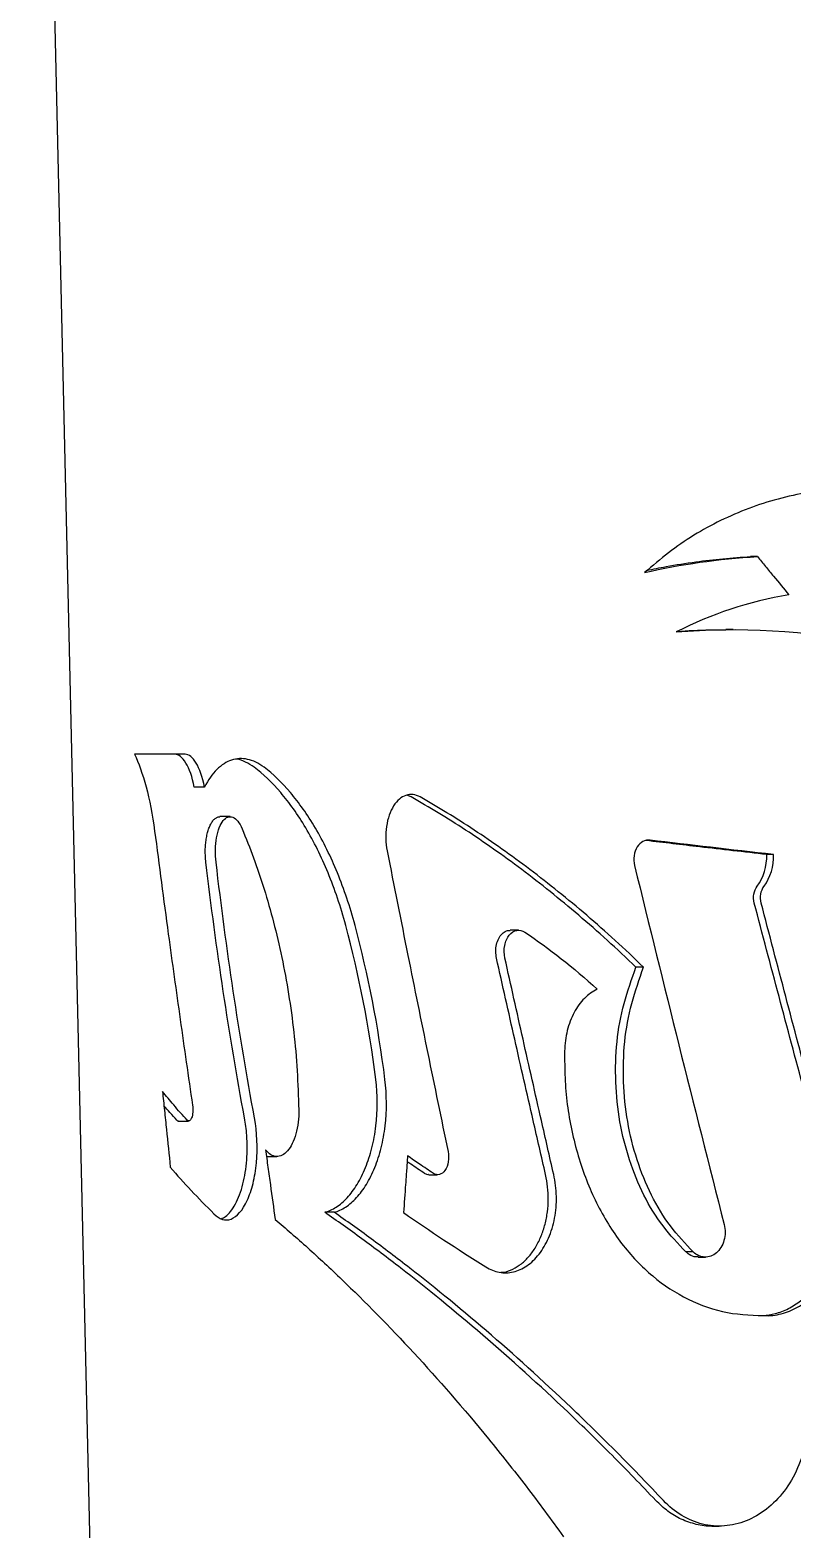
# Model space of a CAD drawing. Header units: millimetres. Extents: x 8 to 586, y 8 to 412.
# Drawn here: x 210.56 to 224.45, y 229.76 to 257.11 of the extents above; entities that cross this region are included whole.
import ezdxf

# ---------------------------------------------------------------- set-up
doc = ezdxf.new("R2010")
doc.units = ezdxf.units.MM
doc.layers.add('OUTLINE', color=7, linetype='Continuous', lineweight=25)

msp = doc.modelspace()

# ---------------------------------------------------------------- linework, layer by layer
at = {"layer": 'OUTLINE'}
for p, q in [((210.55645, 276.61214), (212.95511, 173.1298)), ((223.82469, 247.50061), (223.69907, 247.50061)), ((223.37863, 246.16872), (223.24492, 246.16872)), ((213.38509, 243.89435), (213.19731, 243.89435)), ((213.7374, 243.29595), (213.55163, 243.29595)), ((217.50974, 243.11581), (217.42983, 243.14855)), ((214.20412, 242.75643), (214.01973, 242.75643)), ((224.11744, 242.06588), (223.99309, 242.06588)), ((219.46703, 240.6853), (219.3138, 240.6853)), ((221.74593, 240.01217), (221.60731, 240.01217)), ((213.25491, 237.20329), (213.44895, 237.20329)), ((214.8801, 236.55962), (214.86793, 236.5593)), ((214.88012, 236.55647), (215.06017, 236.55647)), ((217.82728, 236.22388), (217.97946, 236.22388)), ((216.10354, 235.53996), (215.93087, 235.53996)), ((222.65227, 234.81508), (222.51856, 234.81508)), ((222.74016, 234.7219), (222.8735, 234.7219)), ((222.99238, 229.8149), (223.12468, 229.8149))]:
    msp.add_line(p, q, dxfattribs=at)
for points, knots in [([(225.89529, 248.76828), (225.70049, 248.76639), (225.50731, 248.76236), (225.12569, 248.73099), (224.93703, 248.70622), (224.37722, 248.60761), (224.01407, 248.50966), (223.3157, 248.24627), (222.979, 248.08374), (222.50352, 247.7915), (222.35011, 247.6842), (222.05162, 247.45385), (221.90615, 247.33185), (221.7619, 247.20979)], [0, 0, 0, 0, 0.125, 0.125, 0.25, 0.25, 0.5, 0.5, 0.75, 0.75, 0.875, 0.875, 1, 1, 1, 1]), ([(221.80755, 247.24735), (221.92303, 247.27196), (222.21488, 247.33414), (222.67822, 247.40436), (223.19278, 247.46553), (223.53024, 247.48892), (223.69907, 247.50061)], [0, 0, 0, 0, 0.19069669, 0.48196565, 0.74083255, 1, 1, 1, 1]), ([(223.82469, 247.50062), (223.87349, 247.44085), (223.92239, 247.38107), (223.97139, 247.3213), (224.02039, 247.26153), (224.06949, 247.20175), (224.11869, 247.14197), (224.21095, 247.02988), (224.30356, 246.91778), (224.39652, 246.80567)], [0, 0, 0, 0, 0.000257494292, 0.000257494292, 0.000257494292, 0.000514988583, 0.000514988583, 0.000514988583, 0.000997842075, 0.000997842075, 0.000997842075, 0.000997842075]), ([(222.35727, 246.13375), (222.55478, 246.14838), (222.84642, 246.16999), (223.15012, 246.16497), (223.24816, 246.16335)], [0, 0, 0, 0, 0.67719842, 1, 1, 1, 1]), ([(212.4632, 243.89434), (212.53832, 243.73922), (212.6107, 243.53702), (212.73633, 243.06572), (212.79091, 242.7914), (212.83021, 242.49396)], [0, 0, 0, 0, 0.5, 0.5, 1, 1, 1, 1]), ([(213.55163, 243.29596), (213.51759, 243.47894), (213.46367, 243.63104), (213.33749, 243.83929), (213.26624, 243.8938), (213.19731, 243.89435)], [0, 0, 0, 0, 0.5, 0.5, 1, 1, 1, 1]), ([(213.7374, 243.29596), (213.70365, 243.47838), (213.65017, 243.63046), (213.52474, 243.839), (213.45376, 243.8938), (213.38509, 243.89435)], [0, 0, 0, 0, 0.5, 0.5, 1, 1, 1, 1]), ([(214.82469, 243.65675), (214.72383, 243.73137), (214.62311, 243.77957), (214.42261, 243.82378), (214.32554, 243.81904), (214.13918, 243.75759), (214.04875, 243.69957), (213.88319, 243.53474), (213.80709, 243.42821), (213.7374, 243.29596)], [0, 0, 0, 0, 0.25, 0.25, 0.5, 0.5, 0.75, 0.75, 1, 1, 1, 1]), ([(214.6454, 243.65675), (214.59314, 243.69064), (214.48789, 243.75889), (214.37484, 243.80028), (214.31576, 243.80569), (214.3087, 243.80633)], [0, 0, 0, 0, 0.46473204, 0.93605929, 1, 1, 1, 1]), ([(216.31487, 240.77113), (216.22263, 241.11497), (216.11399, 241.43409), (215.93066, 241.87881), (215.86613, 242.02133), (215.7306, 242.2949), (215.65915, 242.42667), (215.43971, 242.7972), (215.28664, 243.01232), (214.9709, 243.38219), (214.80767, 243.53686), (214.6454, 243.65675)], [0, 0, 0, 0, 0.25, 0.25, 0.375, 0.375, 0.5, 0.5, 0.75, 0.75, 1, 1, 1, 1]), ([(216.48466, 240.77113), (216.39313, 241.11419), (216.28531, 241.43285), (216.10329, 241.87718), (216.03921, 242.01963), (215.90458, 242.29314), (215.83358, 242.42493), (215.61539, 242.79575), (215.46313, 243.01114), (215.14892, 243.38157), (214.98636, 243.5366), (214.82469, 243.65675)], [0, 0, 0, 0, 0.25, 0.25, 0.375, 0.375, 0.5, 0.5, 0.75, 0.75, 1, 1, 1, 1]), ([(217.67222, 243.11582), (217.6296, 243.13987), (217.58648, 243.15414), (217.49936, 243.16413), (217.45539, 243.15949), (217.3295, 243.11744), (217.251, 243.0515), (217.15667, 242.90223), (217.13001, 242.84584), (217.08622, 242.71958), (217.06951, 242.65011), (217.03794, 242.43404), (217.0418, 242.27646), (217.07004, 242.131)], [0, 0, 0, 0, 0.125, 0.125, 0.25, 0.25, 0.5, 0.5, 0.625, 0.625, 0.75, 0.75, 1, 1, 1, 1]), ([(221.60731, 240.01217), (221.43295, 240.17682), (221.26013, 240.34101), (220.91245, 240.65648), (220.73815, 240.80897), (220.21562, 241.25381), (219.86818, 241.53254), (219.17877, 242.05103), (218.83673, 242.29133), (218.33288, 242.62303), (218.16617, 242.7283), (217.83521, 242.92706), (217.67117, 243.02142), (217.50974, 243.11582)], [0, 0, 0, 0, 0.125, 0.125, 0.25, 0.25, 0.5, 0.5, 0.75, 0.75, 0.875, 0.875, 1, 1, 1, 1]), ([(221.74593, 240.01217), (221.57271, 240.17671), (221.40101, 240.34078), (221.05555, 240.65609), (220.88234, 240.80852), (220.36303, 241.25324), (220.01766, 241.53196), (219.33225, 242.0505), (218.9921, 242.29089), (218.491, 242.62275), (218.32518, 242.72807), (217.99598, 242.92695), (217.8328, 243.02136), (217.67222, 243.11582)], [0, 0, 0, 0, 0.125, 0.125, 0.25, 0.25, 0.5, 0.5, 0.75, 0.75, 0.875, 0.875, 1, 1, 1, 1]), ([(213.76461, 241.92517), (213.76113, 241.96061), (213.75417, 242.0315), (213.75237, 242.14049), (213.75733, 242.24746), (213.76923, 242.34976), (213.78775, 242.44425), (213.81237, 242.53032), (213.84295, 242.60528), (213.87937, 242.66842), (213.92073, 242.71656), (213.96684, 242.74637), (214.00084, 242.7591), (214.01938, 242.75577), (214.02102, 242.75547)], [0, 0, 0, 0, 0.08661684, 0.17321855, 0.2598685, 0.3465192, 0.43282532, 0.51915516, 0.60929239, 0.69945051, 0.79478227, 0.89013685, 0.99028021, 1, 1, 1, 1]), ([(213.94931, 241.92516), (213.93175, 242.07473), (213.93507, 242.23404), (213.9822, 242.50836), (214.02494, 242.61867), (214.13108, 242.75025), (214.19342, 242.77161), (214.31771, 242.71986), (214.37728, 242.64748), (214.42447, 242.53708)], [0, 0, 0, 0, 0.25, 0.25, 0.5, 0.5, 0.75, 0.75, 1, 1, 1, 1]), ([(212.83021, 242.49396), (212.91108, 241.86771), (212.99409, 241.24141), (213.07921, 240.61506), (213.14986, 240.0952), (213.22197, 239.5753), (213.29553, 239.05537), (213.36908, 238.53543), (213.44409, 238.01545), (213.52052, 237.49544)], [0, 0, 0, 0, 0.00200033693, 0.00200033693, 0.00200033693, 0.00366058654, 0.00366058654, 0.00366058654, 0.00532089224, 0.00532089224, 0.00532089224, 0.00532089224]), ([(214.42447, 242.53708), (214.4951, 242.36249), (214.56672, 242.18776), (214.70171, 241.82238), (214.76551, 241.63249), (214.94713, 241.04475), (215.05623, 240.62953), (215.24035, 239.74848), (215.31458, 239.29419), (215.3938, 238.59336), (215.41347, 238.35834), (215.44119, 237.88587), (215.45004, 237.6486), (215.45892, 237.41133)], [0, 0, 0, 0, 0.125, 0.125, 0.25, 0.25, 0.5, 0.5, 0.75, 0.75, 0.875, 0.875, 1, 1, 1, 1]), ([(221.86396, 242.32848), (221.77589, 242.33862), (221.68728, 242.29242), (221.60292, 242.15866), (221.58295, 242.10357), (221.56598, 241.98532), (221.56894, 241.92355), (221.58274, 241.86537)], [0, 0, 0, 0, 0.5, 0.5, 0.75, 0.75, 1, 1, 1, 1]), ([(223.99309, 242.06588), (223.78654, 242.08907), (223.37345, 242.13547), (222.63455, 242.22029), (222.11723, 242.28195), (221.79455, 242.3204)], [0, 0, 0, 0, 0.273379012, 0.546757091, 1, 1, 1, 1]), ([(217.07004, 242.131), (217.19488, 241.4958), (217.32108, 240.86055), (217.44863, 240.22527), (217.56834, 239.62905), (217.68923, 239.0328), (217.81129, 238.43651), (217.93335, 237.84021), (218.05658, 237.24387), (218.18095, 236.6475)], [0, 0, 0, 0, 0.00200030518, 0.00200030518, 0.00200030518, 0.00387761765, 0.00387761765, 0.00387761765, 0.00575498012, 0.00575498012, 0.00575498012, 0.00575498012]), ([(223.76497, 241.18003), (223.75095, 241.23356), (223.74879, 241.29091), (223.76827, 241.39847), (223.78982, 241.44845), (223.81967, 241.48877)], [0, 0, 0, 0, 0.5, 0.5, 1, 1, 1, 1]), ([(223.89075, 241.18003), (223.87681, 241.23355), (223.87466, 241.29084), (223.89397, 241.39835), (223.91537, 241.44836), (223.9451, 241.48877)], [0, 0, 0, 0, 0.5, 0.5, 1, 1, 1, 1]), ([(225.18747, 235.86066), (225.01516, 236.49577), (224.84371, 237.13084), (224.67316, 237.76586), (224.52033, 238.33494), (224.36821, 238.904), (224.21684, 239.47302), (224.06547, 240.04205), (223.91483, 240.61105), (223.76497, 241.18003)], [0, 0, 0, 0, 0.00200028766, 0.00200028766, 0.00200028766, 0.00379284887, 0.00379284887, 0.00379284887, 0.00558545406, 0.00558545406, 0.00558545406, 0.00558545406]), ([(225.30529, 235.86066), (225.13385, 236.49611), (224.96327, 237.13153), (224.79359, 237.7669), (224.64165, 238.33581), (224.49044, 238.90469), (224.33996, 239.47354), (224.18948, 240.0424), (224.03973, 240.61123), (223.89075, 241.18003)], [0, 0, 0, 0, 0.00200028759, 0.00200028759, 0.00200028759, 0.00379132567, 0.00379132567, 0.00379132567, 0.00558240722, 0.00558240722, 0.00558240722, 0.00558240722]), ([(219.06468, 240.17584), (219.05826, 240.21729), (219.04544, 240.30016), (219.06092, 240.42692), (219.10072, 240.53924), (219.16432, 240.62596), (219.23887, 240.67878), (219.29197, 240.68018), (219.31516, 240.6808)], [0, 0, 0, 0, 0.16722875, 0.33442452, 0.50294, 0.67650595, 0.85868339, 1, 1, 1, 1]), ([(219.2183, 240.17585), (219.20171, 240.25102), (219.20064, 240.33187), (219.22889, 240.48078), (219.25817, 240.54717), (219.33544, 240.64318), (219.38387, 240.67344), (219.48381, 240.69131), (219.53576, 240.67973), (219.58349, 240.64818)], [0, 0, 0, 0, 0.25, 0.25, 0.5, 0.5, 0.75, 0.75, 1, 1, 1, 1]), ([(219.95957, 236.2265), (219.8837, 236.55564), (219.80815, 236.88478), (219.73293, 237.21391), (219.62009, 237.7076), (219.50797, 238.20128), (219.39659, 238.69493), (219.28521, 239.18859), (219.17457, 239.68223), (219.06468, 240.17585)], [0, 0, 0, 0, 0.00103668586, 0.00103668586, 0.00103668586, 0.00259174411, 0.00259174411, 0.00259174411, 0.00414683104, 0.00414683104, 0.00414683104, 0.00414683104]), ([(220.1083, 236.2265), (220.03285, 236.55564), (219.95772, 236.88478), (219.88291, 237.21391), (219.77068, 237.7076), (219.65918, 238.20128), (219.54841, 238.69493), (219.43763, 239.18859), (219.32759, 239.68223), (219.2183, 240.17585)], [0, 0, 0, 0, 0.00103612068, 0.00103612068, 0.00103612068, 0.00259033083, 0.00259033083, 0.00259033083, 0.00414456935, 0.00414456935, 0.00414456935, 0.00414456935]), ([(222.51856, 234.81508), (222.37442, 234.96772), (222.2314, 235.12034), (221.97168, 235.45922), (221.85606, 235.64752), (221.65072, 236.05686), (221.56351, 236.2711), (221.41719, 236.71743), (221.35798, 236.95212), (221.27438, 237.43088), (221.24974, 237.67238), (221.23174, 238.15927), (221.23806, 238.40748), (221.28671, 238.8883), (221.33043, 239.12117), (221.45364, 239.5733), (221.53044, 239.79326), (221.60731, 240.01217)], [0, 0, 0, 0, 0.125, 0.125, 0.25, 0.25, 0.375, 0.375, 0.5, 0.5, 0.625, 0.625, 0.75, 0.75, 0.875, 0.875, 1, 1, 1, 1]), ([(222.65227, 234.81508), (222.50862, 234.9681), (222.36608, 235.1211), (222.10752, 235.46077), (221.99254, 235.64938), (221.78842, 236.05924), (221.7018, 236.27362), (221.55655, 236.71997), (221.49785, 236.95446), (221.41495, 237.43303), (221.39055, 237.67433), (221.37278, 238.16063), (221.37907, 238.40849), (221.42745, 238.88905), (221.47091, 239.12175), (221.59327, 239.57347), (221.66955, 239.79332), (221.74593, 240.01217)], [0, 0, 0, 0, 0.125, 0.125, 0.25, 0.25, 0.375, 0.375, 0.5, 0.5, 0.625, 0.625, 0.75, 0.75, 0.875, 0.875, 1, 1, 1, 1]), ([(220.90012, 239.60944), (220.81603, 239.56862), (220.73839, 239.51238), (220.59592, 239.3683), (220.53247, 239.28112), (220.42717, 239.08379), (220.38448, 238.97142), (220.32578, 238.73564), (220.30878, 238.60902), (220.30561, 238.48063)], [0, 0, 0, 0, 0.25, 0.25, 0.5, 0.5, 0.75, 0.75, 1, 1, 1, 1]), ([(220.30561, 238.48063), (220.30654, 238.31724), (220.30743, 238.15383), (220.3213, 237.82897), (220.33496, 237.66761), (220.39728, 237.18694), (220.46641, 236.86819), (220.64438, 236.26722), (220.7547, 235.98219), (220.95461, 235.57863), (221.02721, 235.44786), (221.18045, 235.20049), (221.26148, 235.08307), (221.43229, 234.86027), (221.52205, 234.75486), (221.71081, 234.55642), (221.81033, 234.46304), (222.11706, 234.20708), (222.33365, 234.06667), (222.79012, 233.83939), (223.03175, 233.75429), (223.5221, 233.66652), (223.77302, 233.65977), (224.02703, 233.65291)], [0, 0, 0, 0, 0.0625, 0.0625, 0.125, 0.125, 0.25, 0.25, 0.375, 0.375, 0.4375, 0.4375, 0.5, 0.5, 0.5625, 0.5625, 0.625, 0.625, 0.75, 0.75, 0.875, 0.875, 1, 1, 1, 1]), ([(215.93087, 235.53996), (216.00234, 235.55907), (216.07242, 235.59046), (216.20937, 235.67885), (216.27683, 235.73653), (216.40524, 235.87541), (216.46556, 235.95565), (216.57767, 236.1385), (216.62996, 236.24253), (216.72099, 236.46583), (216.76007, 236.58525), (216.82445, 236.84023), (216.84951, 236.97605), (216.89879, 237.38828), (216.89822, 237.68034), (216.86314, 237.96301)], [0, 0, 0, 0, 0.125, 0.125, 0.25, 0.25, 0.375, 0.375, 0.5, 0.5, 0.625, 0.625, 0.75, 0.75, 1, 1, 1, 1]), ([(216.10354, 235.53996), (216.17482, 235.55914), (216.2447, 235.59067), (216.3812, 235.67948), (216.44844, 235.73746), (216.57622, 235.87683), (216.63621, 235.95735), (216.74765, 236.14075), (216.79956, 236.24502), (216.88977, 236.46842), (216.92849, 236.58787), (216.99222, 236.84289), (217.01693, 236.97837), (217.06552, 237.38974), (217.06483, 237.68103), (217.03002, 237.96301)], [0, 0, 0, 0, 0.125, 0.125, 0.25, 0.25, 0.375, 0.375, 0.5, 0.5, 0.625, 0.625, 0.75, 0.75, 1, 1, 1, 1]), ([(213.42257, 237.2186), (213.38046, 237.26507), (213.33898, 237.31153), (213.29813, 237.35799), (213.25728, 237.40445), (213.21706, 237.45091), (213.17746, 237.49737), (213.10734, 237.57966), (213.0392, 237.66194), (212.97305, 237.74421)], [0, 0, 0, 0, 0.00039259586, 0.00039259586, 0.00039259586, 0.00078519172, 0.00078519172, 0.00078519172, 0.00148056459, 0.00148056459, 0.00148056459, 0.00148056459]), ([(212.97305, 237.74421), (212.98486, 237.62834), (212.9967, 237.51247), (213.00858, 237.3966), (213.02046, 237.28073), (213.03238, 237.16486), (213.04434, 237.04899), (213.06804, 236.81935), (213.09189, 236.5897), (213.1159, 236.36005)], [0, 0, 0, 0, 0.00036001071, 0.00036001071, 0.00036001071, 0.00072002142, 0.00072002142, 0.00072002142, 0.00143351516, 0.00143351516, 0.00143351516, 0.00143351516]), ([(213.23414, 237.2186), (213.1923, 237.26483), (213.11239, 237.35312), (213.03607, 237.44141), (212.9997, 237.48347)], [0, 0, 0, 0, 0.52351982, 1, 1, 1, 1]), ([(213.52052, 237.49544), (213.52645, 237.45451), (213.52803, 237.41), (213.52212, 237.32682), (213.51456, 237.28882), (213.48309, 237.20437), (213.45062, 237.1888), (213.42257, 237.2186)], [0, 0, 0, 0, 0.25, 0.25, 0.5, 0.5, 1, 1, 1, 1]), ([(215.45892, 237.41133), (215.46176, 237.25422), (215.44278, 237.10065), (215.36976, 236.83898), (215.31548, 236.73084), (215.1913, 236.58889), (215.12105, 236.55339), (214.98126, 236.55995), (214.91247, 236.60204), (214.8513, 236.67957)], [0, 0, 0, 0, 0.25, 0.25, 0.5, 0.5, 0.75, 0.75, 1, 1, 1, 1]), ([(213.26237, 237.20458), (213.26135, 237.2042), (213.25193, 237.20072), (213.24253, 237.21017), (213.23414, 237.2186)], [0, 0, 0, 0, 0.10868326, 1, 1, 1, 1]), ([(213.91206, 235.51313), (213.96107, 235.46013), (214.01193, 235.42572), (214.11751, 235.39286), (214.1718, 235.39521), (214.33098, 235.45778), (214.43546, 235.576), (214.55966, 235.84571), (214.59553, 235.94984), (214.6534, 236.18457), (214.67429, 236.31022), (214.71126, 236.7128), (214.69819, 236.9997), (214.65021, 237.26007)], [0, 0, 0, 0, 0.125, 0.125, 0.25, 0.25, 0.5, 0.5, 0.625, 0.625, 0.75, 0.75, 1, 1, 1, 1]), ([(214.04487, 235.42176), (214.07035, 235.43297), (214.12923, 235.45888), (214.21724, 235.55048), (214.30491, 235.68318), (214.38089, 235.85304), (214.4419, 236.04796), (214.48599, 236.26387), (214.5124, 236.48827), (214.52079, 236.718), (214.51309, 236.92409), (214.49506, 237.10589), (214.47775, 237.20868), (214.46909, 237.26007)], [0, 0, 0, 0, 0.07987116, 0.18455736, 0.28921995, 0.39105039, 0.4928484, 0.58924645, 0.68562943, 0.77703544, 0.86844445, 0.93421663, 1, 1, 1, 1]), ([(214.8513, 236.67957), (214.86598, 236.57317), (214.88069, 236.46677), (214.89543, 236.36037), (214.91018, 236.25397), (214.92495, 236.14757), (214.93975, 236.04117), (214.96908, 235.83031), (214.99853, 235.61945), (215.0281, 235.40859)], [0, 0, 0, 0, 0.00033057498, 0.00033057498, 0.00033057498, 0.00066114996, 0.00066114996, 0.00066114996, 0.00131624503, 0.00131624503, 0.00131624503, 0.00131624503]), ([(217.44221, 236.56745), (217.43607, 236.48108), (217.42994, 236.39471), (217.42381, 236.30835), (217.41769, 236.22198), (217.41157, 236.13561), (217.40546, 236.04924), (217.39328, 235.87703), (217.38113, 235.70481), (217.36902, 235.5326)], [0, 0, 0, 0, 0.00026241019, 0.00026241019, 0.00026241019, 0.00052482038, 0.00052482038, 0.00052482038, 0.00104805519, 0.00104805519, 0.00104805519, 0.00104805519]), ([(217.91244, 236.24882), (217.8702, 236.27698), (217.82814, 236.30514), (217.78626, 236.3333), (217.74438, 236.36147), (217.70268, 236.38963), (217.66116, 236.41779), (217.58761, 236.46768), (217.51462, 236.51756), (217.44221, 236.56745)], [0, 0, 0, 0, 0.000228987542, 0.000228987542, 0.000228987542, 0.000457975083, 0.000457975083, 0.000457975083, 0.000863667963, 0.000863667963, 0.000863667963, 0.000863667963]), ([(218.18095, 236.6475), (218.19358, 236.58626), (218.1948, 236.52052), (218.17464, 236.39901), (218.15312, 236.34407), (218.09628, 236.26354), (218.06057, 236.23713), (217.98649, 236.21849), (217.94803, 236.22567), (217.91244, 236.24882)], [0, 0, 0, 0, 0.25, 0.25, 0.5, 0.5, 0.75, 0.75, 1, 1, 1, 1]), ([(217.75063, 236.24882), (217.70848, 236.27684), (217.62419, 236.33288), (217.51872, 236.40352), (217.4561, 236.44615), (217.43464, 236.46076)], [0, 0, 0, 0, 0.39657158, 0.793137, 1, 1, 1, 1]), ([(217.82713, 236.22741), (217.82146, 236.22643), (217.79552, 236.22196), (217.77032, 236.23704), (217.75063, 236.24882)], [0, 0, 0, 0, 0.21876962, 1, 1, 1, 1]), ([(218.86922, 234.54249), (218.94874, 234.49245), (219.03084, 234.46028), (219.20022, 234.42987), (219.28711, 234.43232), (219.45617, 234.47209), (219.54065, 234.51008), (219.69806, 234.61799), (219.77264, 234.68871), (219.90655, 234.85989), (219.96468, 234.9582), (220.06184, 235.18151), (220.09899, 235.30278), (220.14786, 235.55892), (220.15921, 235.69405), (220.15415, 235.96167), (220.13776, 236.0971), (220.1083, 236.2265)], [0, 0, 0, 0, 0.125, 0.125, 0.25, 0.25, 0.375, 0.375, 0.5, 0.5, 0.625, 0.625, 0.75, 0.75, 0.875, 0.875, 1, 1, 1, 1]), ([(219.1463, 234.44442), (219.16412, 234.44522), (219.23718, 234.44847), (219.36377, 234.49802), (219.5197, 234.59385), (219.6617, 234.73122), (219.78436, 234.90326), (219.88275, 235.10046), (219.95415, 235.31811), (219.99773, 235.54395), (220.01238, 235.7744), (220.00261, 236.00414), (219.97398, 236.15202), (219.95957, 236.2265)], [0, 0, 0, 0, 0.03305661, 0.13555889, 0.23835197, 0.34111981, 0.44091982, 0.54068419, 0.63521261, 0.72972083, 0.81936855, 0.90901734, 1, 1, 1, 1]), ([(223.92768, 233.65709), (224.00147, 233.66568), (224.15784, 233.68389), (224.38963, 233.77561), (224.61502, 233.91775), (224.81609, 234.10599), (224.98526, 234.3339), (225.11625, 234.58818), (225.20598, 234.86328), (225.25445, 235.1446), (225.26055, 235.42805), (225.23471, 235.6674), (225.20019, 235.80863), (225.18747, 235.86066)], [0, 0, 0, 0, 0.09013847, 0.19101017, 0.29204638, 0.39305981, 0.49057174, 0.58805562, 0.68034461, 0.77261257, 0.86062564, 0.94864688, 1, 1, 1, 1]), ([(224.02703, 233.65291), (224.13121, 233.65828), (224.23341, 233.67754), (224.43387, 233.74316), (224.5332, 233.7904), (224.71917, 233.90953), (224.80647, 233.98125), (224.96887, 234.15012), (225.04252, 234.24621), (225.16929, 234.45532), (225.22382, 234.57096), (225.30836, 234.81342), (225.33859, 234.93953), (225.3917, 235.33296), (225.37396, 235.60463), (225.30529, 235.86066)], [0, 0, 0, 0, 0.125, 0.125, 0.25, 0.25, 0.375, 0.375, 0.5, 0.5, 0.625, 0.625, 0.75, 0.75, 1, 1, 1, 1]), ([(221.96974, 230.28258), (221.70213, 230.56339), (221.43676, 230.84034), (220.90501, 231.37368), (220.63999, 231.63288), (219.84826, 232.3873), (219.32424, 232.86014), (218.30202, 233.73864), (217.80162, 234.14624), (217.07818, 234.70651), (216.84181, 234.88549), (216.37868, 235.22514), (216.15138, 235.38288), (215.93087, 235.53996)], [0, 0, 0, 0, 0.125, 0.125, 0.25, 0.25, 0.5, 0.5, 0.75, 0.75, 0.875, 0.875, 1, 1, 1, 1]), ([(222.10713, 230.28258), (221.84131, 230.56316), (221.57769, 230.8399), (221.04939, 231.37293), (220.78605, 231.632), (219.99927, 232.38617), (219.47838, 232.859), (218.46204, 233.73764), (217.96443, 234.14539), (217.24488, 234.70595), (217.00976, 234.88503), (216.54905, 235.22492), (216.32292, 235.38276), (216.10354, 235.53996)], [0, 0, 0, 0, 0.125, 0.125, 0.25, 0.25, 0.5, 0.5, 0.75, 0.75, 0.875, 0.875, 1, 1, 1, 1]), ([(215.0281, 235.40859), (215.12437, 235.32593), (215.22237, 235.24319), (215.42053, 235.0711), (215.52074, 234.98208), (215.82488, 234.70757), (216.03238, 234.51499), (216.66736, 233.90645), (217.1081, 233.45894), (218.00367, 232.49008), (218.46108, 231.96606), (219.14684, 231.12625), (219.37571, 230.83829), (219.83125, 230.243), (220.0561, 229.93238), (220.284, 229.62066)], [0, 0, 0, 0, 0.0625, 0.0625, 0.125, 0.125, 0.25, 0.25, 0.5, 0.5, 0.75, 0.75, 0.875, 0.875, 1, 1, 1, 1]), ([(223.21549, 235.31928), (223.23976, 235.22337), (223.239, 235.12007), (223.18708, 234.93257), (223.13787, 234.85362), (223.01173, 234.74617), (222.93709, 234.7195), (222.78798, 234.72464), (222.71417, 234.75712), (222.65227, 234.81508)], [0, 0, 0, 0, 0.25, 0.25, 0.5, 0.5, 0.75, 0.75, 1, 1, 1, 1]), ([(222.73986, 234.72761), (222.72767, 234.72595), (222.6721, 234.71839), (222.59388, 234.75328), (222.53767, 234.79939), (222.51856, 234.81508)], [0, 0, 0, 0, 0.15635868, 0.71308712, 1, 1, 1, 1]), ([(224.70831, 231.36523), (224.67494, 231.192), (224.62387, 231.02884), (224.48876, 230.72155), (224.40451, 230.57862), (224.21316, 230.32785), (224.10355, 230.2168), (223.87065, 230.0354), (223.74576, 229.96323), (223.48607, 229.85954), (223.35413, 229.82877), (223.08638, 229.80842), (222.95155, 229.81954), (222.69168, 229.88284), (222.56332, 229.93602), (222.32317, 230.08096), (222.21111, 230.17201), (222.10713, 230.28258)], [0, 0, 0, 0, 0.125, 0.125, 0.25, 0.25, 0.375, 0.375, 0.5, 0.5, 0.625, 0.625, 0.75, 0.75, 0.875, 0.875, 1, 1, 1, 1]), ([(222.99237, 229.81493), (222.9923, 229.81492), (222.89752, 229.80228), (222.70588, 229.84219), (222.43622, 229.92829), (222.18606, 230.0765), (222.04184, 230.21389), (221.96974, 230.28258)], [0, 0, 0, 0, 0.00020256, 0.25768555, 0.51514227, 0.75758782, 1, 1, 1, 1])]:
    msp.add_open_spline(points, degree=3, knots=knots, dxfattribs=at)
for points in [[(221.7619, 247.20979), (222.41886, 247.36119), (223.10826, 247.45813), (223.82469, 247.50062)], [(224.39652, 246.80567), (223.66924, 246.67983), (222.97933, 246.45211), (222.34003, 246.1257)], [(222.34003, 246.1257), (223.47446, 246.22172), (224.68782, 246.15597), (225.94475, 245.92934)], [(213.38509, 243.89435), (213.0341, 243.89435), (212.72645, 243.89434), (212.4632, 243.89434)], [(224.11744, 242.06588), (223.338, 242.15343), (222.586, 242.24094), (221.86396, 242.32848)], [(223.81967, 241.48877), (223.93466, 241.64159), (223.99967, 241.8514), (223.99309, 242.06588)], [(223.9451, 241.48877), (224.05961, 241.64187), (224.124, 241.85164), (224.11744, 242.06588)], [(214.46909, 237.26007), (214.18536, 238.78314), (213.95355, 240.3414), (213.76461, 241.92516)], [(214.65021, 237.26007), (214.3679, 238.78348), (214.1373, 240.34171), (213.94931, 241.92516)], [(221.58274, 241.86537), (222.11463, 239.68378), (222.65926, 237.50177), (223.21549, 235.31928)], [(216.86314, 237.96301), (216.74189, 238.93303), (216.55436, 239.87701), (216.31487, 240.77113)], [(217.03002, 237.96301), (216.90941, 238.93266), (216.72295, 239.8766), (216.48466, 240.77113)], [(219.58349, 240.64818), (220.02451, 240.35108), (220.46627, 240.00397), (220.90012, 239.60944)], [(213.1159, 236.36005), (213.3568, 236.0778), (213.62236, 235.79552), (213.91206, 235.51313)], [(217.36902, 235.5326), (217.84429, 235.20264), (218.34476, 234.87264), (218.86922, 234.54249)]]:
    msp.add_open_spline(points, degree=3, dxfattribs=at)

doc.saveas('drawing.dxf')
